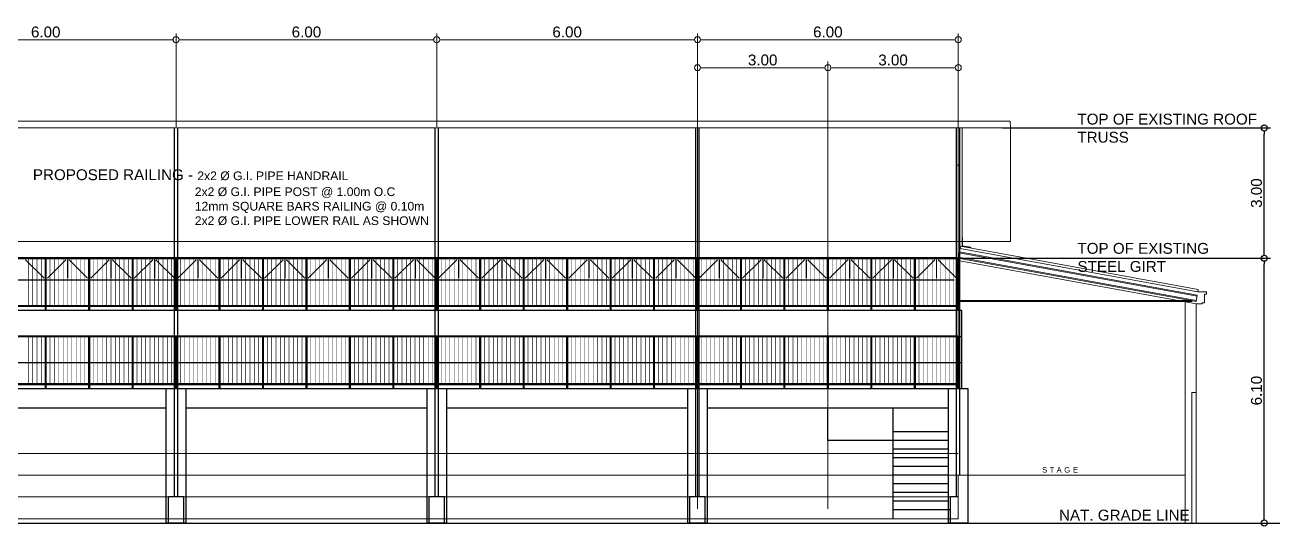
# Model space of a CAD drawing. Header units: inches. Extents: x -1369 to 1198, y -366 to 1398.
# Drawn here: x 157.56 to 186.29, y -264.74 to -253.2 of the extents above; entities that cross this region are included whole.
import ezdxf

# ---------------------------------------------------------------- set-up
doc = ezdxf.new("R2010")
doc.units = ezdxf.units.IN
doc.header["$MEASUREMENT"] = 0
doc.layers.add('dim', color=8, linetype='Continuous')
doc.layers.add('dim.', color=10, linetype='Continuous', lineweight=15)
doc.styles.get("Standard").update_dxf_attribs({"font": 'arial.ttf'})
doc.dimstyles.get("Standard").update_dxf_attribs({"dimtxt": 0.25, "dimasz": 0.14, "dimexe": 0.145, "dimexo": 0.025, "dimgap": 0.05, "dimtad": 1, "dimzin": 0, "dimdsep": 46, "dimtxsty": 'Standard', "dimblk": 'DOTBLANK', "dimcen": 0.09, "dimclrd": 256, "dimclre": 256, "dimaunit": 1, "dimadec": 5, "dimazin": 0, "dimtfac": 1, "dimtix": 1, "dimtofl": 0, "dimtmove": 0, "dimatfit": 3, "dimfxl": 0, "dimtolj": 1, "dimtzin": 0, "dimlwd": -1, "dimlwe": -1, "dimarcsym": 0})

# ---------------------------------------------------------------- blocks, each defined once
blk = doc.blocks.new('_DotBlank')
at = {"color": 0, "linetype": 'ByBlock', "lineweight": -2}
blk.add_line((-0.5, 0), (-1, 0), dxfattribs=at)
blk.add_circle((0, 0), 0.5, dxfattribs=at)
blk = doc.blocks.new('*D659')
at = {"layer": 'Defpoints', "color": 0, "transparency": 16777216}
for p in [(179.014, -258.571), (186.083, -258.571), (180.404, -264.671)]:
    blk.add_point(p, dxfattribs=at)
at = {"layer": 'dim', "transparency": 16777216}
for p, q in [((179.039, -258.571), (186.228, -258.571)), ((186.083, -264.531), (186.083, -258.711)), ((180.429, -264.671), (186.228, -264.671))]:
    blk.add_line(p, q, dxfattribs=at)
at = {"layer": 'dim', "transparency": 16777216, "xscale": 0.14, "yscale": 0.14, "zscale": 0.14}
for p, rotation in [((186.083, -258.571), 90), ((186.083, -264.671), 270)]:
    blk.add_blockref('_DotBlank', p, dxfattribs=dict(at, rotation=rotation))
at = {"layer": 'dim', "color": 0, "transparency": 16777216, "insert": (185.906, -261.621), "char_height": 0.25, "attachment_point": 5, "rotation": 90}
blk.add_mtext('\\A1;6.10', dxfattribs=at)
blk = doc.blocks.new('*D660')
at = {"layer": 'Defpoints', "color": 0, "transparency": 16777216}
for p in [(180.039, -255.571), (186.083, -255.571), (179.001, -258.571)]:
    blk.add_point(p, dxfattribs=at)
at = {"layer": 'dim', "transparency": 16777216}
for p, q in [((180.064, -255.571), (186.228, -255.571)), ((186.083, -258.431), (186.083, -255.711)), ((179.026, -258.571), (186.228, -258.571))]:
    blk.add_line(p, q, dxfattribs=at)
at = {"layer": 'dim', "transparency": 16777216, "xscale": 0.14, "yscale": 0.14, "zscale": 0.14}
for p, rotation in [((186.083, -255.571), 90), ((186.083, -258.571), 270)]:
    blk.add_blockref('_DotBlank', p, dxfattribs=dict(at, rotation=rotation))
at = {"layer": 'dim', "color": 0, "transparency": 16777216, "insert": (185.906, -257.071), "char_height": 0.25, "attachment_point": 5, "rotation": 90}
blk.add_mtext('\\A1;3.00', dxfattribs=at)
blk = doc.blocks.new('GS')
at = {"color": 1}
blk.add_line((0.039, 0), (0.039, -0.01), dxfattribs=at)
for points in [[(-0.002, 0), (-0.039, 0), (-0.039, -0.009), (-0.011, -0.009), (-0.011, -0.037), (-0.002, -0.037), (-0.002, 0)], [(0.002, 0), (0.039, 0), (0.039, -0.009), (0.011, -0.009), (0.011, -0.037), (0.002, -0.037), (0.002, 0)], [(-0.002, -0.6), (-0.039, -0.6), (-0.039, -0.591), (-0.011, -0.591), (-0.011, -0.563), (-0.002, -0.563), (-0.002, -0.6)], [(0.002, -0.6), (0.039, -0.6), (0.039, -0.591), (0.011, -0.591), (0.011, -0.563), (0.002, -0.563), (0.002, -0.6)]]:
    blk.add_lwpolyline(points, dxfattribs=at)
at = {"color": 3}
blk.add_lwpolyline([(0.002, 0), (0.002, -0.6), (-0.002, -0.6), (-0.002, 0), (0.002, 0)], dxfattribs=at)
blk = doc.blocks.new('*D664')
at = {"layer": 'Defpoints', "color": 0, "transparency": 16777216}
for p in [(161.041, -253.539), (155.041, -255.571), (161.041, -255.571)]:
    blk.add_point(p, dxfattribs=at)
at = {"layer": 'dim.', "transparency": 16777216}
for p, q in [((155.041, -255.546), (155.041, -253.394)), ((155.181, -253.539), (160.901, -253.539)), ((161.041, -255.546), (161.041, -253.394))]:
    blk.add_line(p, q, dxfattribs=at)
at = {"layer": 'dim.', "transparency": 16777216, "xscale": 0.14, "yscale": 0.14, "zscale": 0.14, "rotation": 180}
blk.add_blockref('_DotBlank', (155.041, -253.539), dxfattribs=at)
at = {"layer": 'dim.', "transparency": 16777216, "xscale": 0.14, "yscale": 0.14, "zscale": 0.14}
blk.add_blockref('_DotBlank', (161.041, -253.539), dxfattribs=at)
at = {"layer": 'dim.', "color": 0, "transparency": 16777216, "insert": (158.041, -253.361), "char_height": 0.25, "attachment_point": 5}
blk.add_mtext('\\A1;6.00', dxfattribs=at)
blk = doc.blocks.new('*D665')
at = {"layer": 'Defpoints', "color": 0, "transparency": 16777216}
for p in [(167.041, -253.539), (161.041, -255.571), (167.041, -255.571)]:
    blk.add_point(p, dxfattribs=at)
at = {"layer": 'dim.', "transparency": 16777216}
for p, q in [((161.041, -255.546), (161.041, -253.394)), ((161.181, -253.539), (166.901, -253.539)), ((167.041, -255.546), (167.041, -253.394))]:
    blk.add_line(p, q, dxfattribs=at)
at = {"layer": 'dim.', "transparency": 16777216, "xscale": 0.14, "yscale": 0.14, "zscale": 0.14, "rotation": 180}
blk.add_blockref('_DotBlank', (161.041, -253.539), dxfattribs=at)
at = {"layer": 'dim.', "transparency": 16777216, "xscale": 0.14, "yscale": 0.14, "zscale": 0.14}
blk.add_blockref('_DotBlank', (167.041, -253.539), dxfattribs=at)
at = {"layer": 'dim.', "color": 0, "transparency": 16777216, "insert": (164.041, -253.361), "char_height": 0.25, "attachment_point": 5}
blk.add_mtext('\\A1;6.00', dxfattribs=at)
blk = doc.blocks.new('*D666')
at = {"layer": 'Defpoints', "color": 0, "transparency": 16777216}
for p in [(173.041, -253.539), (167.041, -255.571), (173.041, -255.571)]:
    blk.add_point(p, dxfattribs=at)
at = {"layer": 'dim.', "transparency": 16777216}
for p, q in [((167.041, -255.546), (167.041, -253.394)), ((167.181, -253.539), (172.901, -253.539)), ((173.041, -255.546), (173.041, -253.394))]:
    blk.add_line(p, q, dxfattribs=at)
at = {"layer": 'dim.', "transparency": 16777216, "xscale": 0.14, "yscale": 0.14, "zscale": 0.14, "rotation": 180}
blk.add_blockref('_DotBlank', (167.041, -253.539), dxfattribs=at)
at = {"layer": 'dim.', "transparency": 16777216, "xscale": 0.14, "yscale": 0.14, "zscale": 0.14}
blk.add_blockref('_DotBlank', (173.041, -253.539), dxfattribs=at)
at = {"layer": 'dim.', "color": 0, "transparency": 16777216, "insert": (170.041, -253.361), "char_height": 0.25, "attachment_point": 5}
blk.add_mtext('\\A1;6.00', dxfattribs=at)
blk = doc.blocks.new('*D667')
at = {"layer": 'Defpoints', "color": 0, "transparency": 16777216}
for p in [(179.041, -253.539), (173.041, -255.571), (179.041, -255.571)]:
    blk.add_point(p, dxfattribs=at)
at = {"layer": 'dim.', "transparency": 16777216}
for p, q in [((173.041, -255.546), (173.041, -253.394)), ((173.181, -253.539), (178.901, -253.539)), ((179.041, -255.546), (179.041, -253.394))]:
    blk.add_line(p, q, dxfattribs=at)
at = {"layer": 'dim.', "transparency": 16777216, "xscale": 0.14, "yscale": 0.14, "zscale": 0.14, "rotation": 180}
blk.add_blockref('_DotBlank', (173.041, -253.539), dxfattribs=at)
at = {"layer": 'dim.', "transparency": 16777216, "xscale": 0.14, "yscale": 0.14, "zscale": 0.14}
blk.add_blockref('_DotBlank', (179.041, -253.539), dxfattribs=at)
at = {"layer": 'dim.', "color": 0, "transparency": 16777216, "insert": (176.041, -253.361), "char_height": 0.25, "attachment_point": 5}
blk.add_mtext('\\A1;6.00', dxfattribs=at)
blk = doc.blocks.new('*D669')
at = {"layer": 'Defpoints', "color": 0, "transparency": 16777216}
for p in [(176.041, -254.183), (179.041, -261.571), (176.041, -264.371)]:
    blk.add_point(p, dxfattribs=at)
at = {"layer": 'dim.', "transparency": 16777216}
for p, q in [((176.041, -264.346), (176.041, -254.038)), ((178.901, -254.183), (176.181, -254.183)), ((179.041, -261.546), (179.041, -254.038))]:
    blk.add_line(p, q, dxfattribs=at)
at = {"layer": 'dim.', "transparency": 16777216, "xscale": 0.14, "yscale": 0.14, "zscale": 0.14, "rotation": 180}
blk.add_blockref('_DotBlank', (176.041, -254.183), dxfattribs=at)
at = {"layer": 'dim.', "transparency": 16777216, "xscale": 0.14, "yscale": 0.14, "zscale": 0.14}
blk.add_blockref('_DotBlank', (179.041, -254.183), dxfattribs=at)
at = {"layer": 'dim.', "color": 0, "transparency": 16777216, "insert": (177.541, -254.006), "char_height": 0.25, "attachment_point": 5}
blk.add_mtext('\\A1;3.00', dxfattribs=at)
blk = doc.blocks.new('*D668')
at = {"layer": 'Defpoints', "color": 0, "transparency": 16777216}
for p in [(173.041, -254.183), (176.041, -261.571), (173.041, -264.371)]:
    blk.add_point(p, dxfattribs=at)
at = {"layer": 'dim.', "transparency": 16777216}
for p, q in [((173.041, -264.346), (173.041, -254.038)), ((175.901, -254.183), (173.181, -254.183)), ((176.041, -261.546), (176.041, -254.038))]:
    blk.add_line(p, q, dxfattribs=at)
at = {"layer": 'dim.', "transparency": 16777216, "xscale": 0.14, "yscale": 0.14, "zscale": 0.14, "rotation": 180}
blk.add_blockref('_DotBlank', (173.041, -254.183), dxfattribs=at)
at = {"layer": 'dim.', "transparency": 16777216, "xscale": 0.14, "yscale": 0.14, "zscale": 0.14}
blk.add_blockref('_DotBlank', (176.041, -254.183), dxfattribs=at)
at = {"layer": 'dim.', "color": 0, "transparency": 16777216, "insert": (174.541, -254.006), "char_height": 0.25, "attachment_point": 5}
blk.add_mtext('\\A1;3.00', dxfattribs=at)

msp = doc.modelspace()

# ---------------------------------------------------------------- linework, layer by layer
at = {"color": 8}
for p, q in [((161.0035, -264.0712), (161.0035, -255.5712)), ((161.0785, -264.0712), (161.0785, -255.5712)), ((167.0035, -264.0712), (167.0035, -255.5712)), ((167.0785, -264.0712), (167.0785, -255.5712)), ((173.0035, -264.0712), (173.0035, -255.5712)), ((173.0785, -264.0712), (173.0785, -255.5712)), ((179.0035, -264.0712), (179.0035, -255.5712)), ((179.0785, -263.5712), (179.0785, -255.5712)), ((149.0035, -258.5712), (178.9648, -258.5712)), ((158.0035, -259.0337), (157.5785, -258.6087)), ((158.0785, -259.0337), (158.5035, -258.6087)), ((159.0035, -259.0337), (158.5785, -258.6087)), ((159.0785, -259.0337), (159.5035, -258.6087)), ((160.0035, -259.0337), (159.5785, -258.6087)), ((160.0785, -259.0337), (160.5035, -258.6087)), ((161.0035, -259.0337), (160.5785, -258.6087)), ((161.0785, -259.0337), (161.5035, -258.6087)), ((162.0035, -259.0337), (161.5785, -258.6087)), ((162.0785, -259.0337), (162.5035, -258.6087)), ((163.0035, -259.0337), (162.5785, -258.6087)), ((163.0785, -259.0337), (163.5035, -258.6087)), ((164.0035, -259.0337), (163.5785, -258.6087)), ((164.0785, -259.0337), (164.5035, -258.6087)), ((165.0035, -259.0337), (164.5785, -258.6087)), ((165.0785, -259.0337), (165.5035, -258.6087)), ((166.0035, -259.0337), (165.5785, -258.6087)), ((166.0785, -259.0337), (166.5035, -258.6087)), ((167.0035, -259.0337), (166.5785, -258.6087)), ((167.0785, -259.0337), (167.5035, -258.6087)), ((168.0035, -259.0337), (167.5785, -258.6087)), ((168.0785, -259.0337), (168.5035, -258.6087)), ((169.0035, -259.0337), (168.5785, -258.6087)), ((169.0785, -259.0337), (169.5035, -258.6087)), ((170.0035, -259.0337), (169.5785, -258.6087)), ((170.0785, -259.0337), (170.5035, -258.6087)), ((171.0035, -259.0337), (170.5785, -258.6087)), ((171.0785, -259.0337), (171.5035, -258.6087)), ((172.0035, -259.0337), (171.5785, -258.6087)), ((172.0785, -259.0337), (172.5035, -258.6087)), ((173.0035, -259.0337), (172.5785, -258.6087)), ((173.0785, -259.0337), (173.5035, -258.6087)), ((174.0035, -259.0337), (173.5785, -258.6087)), ((174.0785, -259.0337), (174.5035, -258.6087)), ((175.0035, -259.0337), (174.5785, -258.6087)), ((175.0785, -259.0337), (175.5035, -258.6087)), ((176.0035, -259.0337), (175.5785, -258.6087)), ((176.0785, -259.0337), (176.5035, -258.6087)), ((177.0035, -259.0337), (176.5785, -258.6087)), ((177.0785, -259.0337), (177.5035, -258.6087)), ((178.0035, -259.0337), (177.5785, -258.6087)), ((149.0785, -259.0712), (178.9492, -259.0712)), ((160.866, -264.6712), (160.866, -264.0712)), ((161.216, -264.0712), (160.866, -264.0712)), ((161.216, -264.6712), (161.216, -264.0712)), ((166.866, -264.6712), (166.866, -264.0712)), ((167.216, -264.0712), (166.866, -264.0712)), ((167.216, -264.6712), (167.216, -264.0712)), ((172.866, -264.6712), (172.866, -264.0712)), ((173.216, -264.0712), (172.866, -264.0712)), ((173.216, -264.6712), (173.216, -264.0712)), ((178.866, -264.6712), (178.866, -264.0712)), ((179.0409, -264.0712), (178.866, -264.0712))]:
    msp.add_line(p, q, dxfattribs=at)
at = {"color": 8, "lineweight": 9}
for p, q in [((179.0784, -256.4301), (179.0034, -256.4301)), ((147.841, -258.1896), (180.2409, -258.1896)), ((178.0785, -259.0337), (178.5035, -258.6087)), ((179.0035, -259.0337), (178.5785, -258.6087)), ((184.2659, -264.6712), (184.2659, -259.577)), ((184.5159, -264.6712), (184.5159, -259.6228)), ((184.4159, -264.6712), (184.4159, -261.6646))]:
    msp.add_line(p, q, dxfattribs=at)
msp.add_line((55.2635, -264.6712), (201.9117, -264.6712))
for points in [[(147.841, -255.4158), (180.2387, -255.4158), (180.2409, -255.5712), (147.841, -255.5712), (147.841, -255.4158)], [(179.0784, -258.1896), (180.2409, -258.1896), (180.2409, -255.5712)], [(179.1284, -258.2888), (179.1284, -258.2888), (179.1284, -255.5712)], [(179.1346, -258.1025), (179.1408, -258.1025), (179.1408, -258.2847), (179.333, -258.3198), (179.3318, -258.326), (179.1346, -258.2899), (179.1346, -258.1025)], [(184.5159, -259.5712), (179.0409, -258.5712), (179.0679, -258.4237), (184.5429, -259.4237), (184.5159, -259.5712)], [(179.0634, -258.4483), (184.5384, -259.4483)], [(184.5575, -259.3438), (179.0825, -258.3438), (179.0914, -258.2946), (184.5665, -259.2946), (184.5575, -259.3438)], [(178.541, -258.6087), (178.541, -259.0337)], [(179.0454, -258.5466), (184.5204, -259.5466)], [(184.5567, -259.3475), (184.7567, -259.3475), (184.7567, -259.3975), (184.7067, -259.3975), (184.7067, -259.5975), (184.6567, -259.5975), (184.6567, -259.6225), (184.5159, -259.6228), (179.0784, -258.6278)], [(179.0023, -259.5462), (179.0023, -259.1713)], [(179.0086, -259.1963), (179.0086, -259.1775), (179.0273, -259.1775), (179.0273, -259.1713), (179.0023, -259.1713), (179.0023, -259.1963), (179.0086, -259.1963)], [(179.0273, -259.5712), (179.0273, -259.1713)], [(179.0086, -259.5462), (184.4171, -259.5462), (184.4171, -259.565), (179.4659, -259.565), (179.4659, -259.565), (179.0086, -259.565), (179.0086, -259.5462)], [(184.5159, -261.6646), (184.4159, -261.6646)], [(179.0409, -263.0712), (149.0785, -263.0712)], [(179.0409, -263.5712), (149.0785, -263.5712)], [(184.2659, -263.5712), (179.0409, -263.5712), (179.0409, -264.5712)], [(179.0409, -264.0712), (149.216, -264.0712)], [(179.0409, -264.5712), (149.216, -264.5712)]]:
    msp.add_lwpolyline(points, dxfattribs=at)
for points, const_width in [([(155.041, -258.5712), (161.041, -258.5712)], 0.05), ([(157.641, -258.5712), (157.641, -259.6712)], 0.0125), ([(157.741, -258.5712), (157.741, -259.6712)], 0.0125), ([(157.841, -258.5712), (157.841, -259.6712)], 0.0125), ([(157.941, -258.5712), (157.941, -259.6712)], 0.0125), ([(158.041, -259.7712), (158.041, -258.5712)], 0.05), ([(158.141, -258.5712), (158.141, -259.6712)], 0.0125), ([(158.241, -258.5712), (158.241, -259.6712)], 0.0125), ([(158.341, -258.5712), (158.341, -259.6712)], 0.0125), ([(158.441, -258.5712), (158.441, -259.6712)], 0.0125), ([(158.541, -258.5712), (158.541, -259.6712)], 0.0125), ([(158.641, -258.5712), (158.641, -259.6712)], 0.0125), ([(158.741, -258.5712), (158.741, -259.6712)], 0.0125), ([(158.841, -258.5712), (158.841, -259.6712)], 0.0125), ([(158.941, -258.5712), (158.941, -259.6712)], 0.0125), ([(159.041, -259.7712), (159.041, -258.5712)], 0.05), ([(159.141, -258.5712), (159.141, -259.6712)], 0.0125), ([(159.241, -258.5712), (159.241, -259.6712)], 0.0125), ([(159.341, -258.5712), (159.341, -259.6712)], 0.0125), ([(159.441, -258.5712), (159.441, -259.6712)], 0.0125), ([(159.541, -258.5712), (159.541, -259.6712)], 0.0125), ([(159.641, -258.5712), (159.641, -259.6712)], 0.0125), ([(159.741, -258.5712), (159.741, -259.6712)], 0.0125), ([(159.841, -258.5712), (159.841, -259.6712)], 0.0125), ([(159.941, -258.5712), (159.941, -259.6712)], 0.0125), ([(160.041, -259.7712), (160.041, -258.5712)], 0.05), ([(160.141, -258.5712), (160.141, -259.6712)], 0.0125), ([(160.241, -258.5712), (160.241, -259.6712)], 0.0125), ([(160.341, -258.5712), (160.341, -259.6712)], 0.0125), ([(160.441, -258.5712), (160.441, -259.6712)], 0.0125), ([(160.541, -258.5712), (160.541, -259.6712)], 0.0125), ([(160.641, -258.5712), (160.641, -259.6712)], 0.0125), ([(160.741, -258.5712), (160.741, -259.6712)], 0.0125), ([(160.841, -258.5712), (160.841, -259.6712)], 0.0125), ([(160.941, -258.5712), (160.941, -259.6712)], 0.0125), ([(161.041, -259.7712), (161.041, -258.5712)], 0.05), ([(161.041, -258.5712), (167.041, -258.5712)], 0.05), ([(161.141, -258.5712), (161.141, -259.6712)], 0.0125), ([(161.241, -258.5712), (161.241, -259.6712)], 0.0125), ([(161.341, -258.5712), (161.341, -259.6712)], 0.0125), ([(161.441, -258.5712), (161.441, -259.6712)], 0.0125), ([(161.541, -258.5712), (161.541, -259.6712)], 0.0125), ([(161.641, -258.5712), (161.641, -259.6712)], 0.0125), ([(161.741, -258.5712), (161.741, -259.6712)], 0.0125), ([(161.841, -258.5712), (161.841, -259.6712)], 0.0125), ([(161.941, -258.5712), (161.941, -259.6712)], 0.0125), ([(162.041, -259.7712), (162.041, -258.5712)], 0.05), ([(162.141, -258.5712), (162.141, -259.6712)], 0.0125), ([(162.241, -258.5712), (162.241, -259.6712)], 0.0125), ([(162.341, -258.5712), (162.341, -259.6712)], 0.0125), ([(162.441, -258.5712), (162.441, -259.6712)], 0.0125), ([(162.541, -258.5712), (162.541, -259.6712)], 0.0125), ([(162.641, -258.5712), (162.641, -259.6712)], 0.0125), ([(162.741, -258.5712), (162.741, -259.6712)], 0.0125), ([(162.841, -258.5712), (162.841, -259.6712)], 0.0125), ([(162.941, -258.5712), (162.941, -259.6712)], 0.0125), ([(163.041, -259.7712), (163.041, -258.5712)], 0.05), ([(163.141, -258.5712), (163.141, -259.6712)], 0.0125), ([(163.241, -258.5712), (163.241, -259.6712)], 0.0125), ([(163.341, -258.5712), (163.341, -259.6712)], 0.0125), ([(163.441, -258.5712), (163.441, -259.6712)], 0.0125), ([(163.541, -258.5712), (163.541, -259.6712)], 0.0125), ([(163.641, -258.5712), (163.641, -259.6712)], 0.0125), ([(163.741, -258.5712), (163.741, -259.6712)], 0.0125), ([(163.841, -258.5712), (163.841, -259.6712)], 0.0125), ([(163.941, -258.5712), (163.941, -259.6712)], 0.0125), ([(164.041, -259.7712), (164.041, -258.5712)], 0.05), ([(164.141, -258.5712), (164.141, -259.6712)], 0.0125), ([(164.241, -258.5712), (164.241, -259.6712)], 0.0125), ([(164.341, -258.5712), (164.341, -259.6712)], 0.0125), ([(164.441, -258.5712), (164.441, -259.6712)], 0.0125), ([(164.541, -258.5712), (164.541, -259.6712)], 0.0125), ([(164.641, -258.5712), (164.641, -259.6712)], 0.0125), ([(164.741, -258.5712), (164.741, -259.6712)], 0.0125), ([(164.841, -258.5712), (164.841, -259.6712)], 0.0125), ([(164.941, -258.5712), (164.941, -259.6712)], 0.0125), ([(165.041, -259.7712), (165.041, -258.5712)], 0.05), ([(165.141, -258.5712), (165.141, -259.6712)], 0.0125), ([(165.241, -258.5712), (165.241, -259.6712)], 0.0125), ([(165.341, -258.5712), (165.341, -259.6712)], 0.0125), ([(165.441, -258.5712), (165.441, -259.6712)], 0.0125), ([(165.541, -258.5712), (165.541, -259.6712)], 0.0125), ([(165.641, -258.5712), (165.641, -259.6712)], 0.0125), ([(165.741, -258.5712), (165.741, -259.6712)], 0.0125), ([(165.841, -258.5712), (165.841, -259.6712)], 0.0125), ([(165.941, -258.5712), (165.941, -259.6712)], 0.0125), ([(166.041, -259.7712), (166.041, -258.5712)], 0.05), ([(166.141, -258.5712), (166.141, -259.6712)], 0.0125), ([(166.241, -258.5712), (166.241, -259.6712)], 0.0125), ([(166.341, -258.5712), (166.341, -259.6712)], 0.0125), ([(166.441, -258.5712), (166.441, -259.6712)], 0.0125), ([(166.541, -258.5712), (166.541, -259.6712)], 0.0125), ([(166.641, -258.5712), (166.641, -259.6712)], 0.0125), ([(166.741, -258.5712), (166.741, -259.6712)], 0.0125), ([(166.841, -258.5712), (166.841, -259.6712)], 0.0125), ([(166.941, -258.5712), (166.941, -259.6712)], 0.0125), ([(167.041, -259.7712), (167.041, -258.5712)], 0.05), ([(167.041, -258.5712), (173.041, -258.5712)], 0.05), ([(167.141, -258.5712), (167.141, -259.6712)], 0.0125), ([(167.241, -258.5712), (167.241, -259.6712)], 0.0125), ([(167.341, -258.5712), (167.341, -259.6712)], 0.0125), ([(167.441, -258.5712), (167.441, -259.6712)], 0.0125), ([(167.541, -258.5712), (167.541, -259.6712)], 0.0125), ([(167.641, -258.5712), (167.641, -259.6712)], 0.0125), ([(167.741, -258.5712), (167.741, -259.6712)], 0.0125), ([(167.841, -258.5712), (167.841, -259.6712)], 0.0125), ([(167.941, -258.5712), (167.941, -259.6712)], 0.0125), ([(168.041, -259.7712), (168.041, -258.5712)], 0.05), ([(168.141, -258.5712), (168.141, -259.6712)], 0.0125), ([(168.241, -258.5712), (168.241, -259.6712)], 0.0125), ([(168.341, -258.5712), (168.341, -259.6712)], 0.0125), ([(168.441, -258.5712), (168.441, -259.6712)], 0.0125), ([(168.541, -258.5712), (168.541, -259.6712)], 0.0125), ([(168.641, -258.5712), (168.641, -259.6712)], 0.0125), ([(168.741, -258.5712), (168.741, -259.6712)], 0.0125), ([(168.841, -258.5712), (168.841, -259.6712)], 0.0125), ([(168.941, -258.5712), (168.941, -259.6712)], 0.0125), ([(169.041, -259.7712), (169.041, -258.5712)], 0.05), ([(169.141, -258.5712), (169.141, -259.6712)], 0.0125), ([(169.241, -258.5712), (169.241, -259.6712)], 0.0125), ([(169.341, -258.5712), (169.341, -259.6712)], 0.0125), ([(169.441, -258.5712), (169.441, -259.6712)], 0.0125), ([(169.541, -258.5712), (169.541, -259.6712)], 0.0125), ([(169.641, -258.5712), (169.641, -259.6712)], 0.0125), ([(169.741, -258.5712), (169.741, -259.6712)], 0.0125), ([(169.841, -258.5712), (169.841, -259.6712)], 0.0125), ([(169.941, -258.5712), (169.941, -259.6712)], 0.0125), ([(170.041, -259.7712), (170.041, -258.5712)], 0.05), ([(170.141, -258.5712), (170.141, -259.6712)], 0.0125), ([(170.241, -258.5712), (170.241, -259.6712)], 0.0125), ([(170.341, -258.5712), (170.341, -259.6712)], 0.0125), ([(170.441, -258.5712), (170.441, -259.6712)], 0.0125), ([(170.541, -258.5712), (170.541, -259.6712)], 0.0125), ([(170.641, -258.5712), (170.641, -259.6712)], 0.0125), ([(170.741, -258.5712), (170.741, -259.6712)], 0.0125), ([(170.841, -258.5712), (170.841, -259.6712)], 0.0125), ([(170.941, -258.5712), (170.941, -259.6712)], 0.0125), ([(171.041, -259.7712), (171.041, -258.5712)], 0.05), ([(171.141, -258.5712), (171.141, -259.6712)], 0.0125), ([(171.241, -258.5712), (171.241, -259.6712)], 0.0125), ([(171.341, -258.5712), (171.341, -259.6712)], 0.0125), ([(171.441, -258.5712), (171.441, -259.6712)], 0.0125), ([(171.541, -258.5712), (171.541, -259.6712)], 0.0125), ([(171.641, -258.5712), (171.641, -259.6712)], 0.0125), ([(171.741, -258.5712), (171.741, -259.6712)], 0.0125), ([(171.841, -258.5712), (171.841, -259.6712)], 0.0125), ([(171.941, -258.5712), (171.941, -259.6712)], 0.0125), ([(172.041, -259.7712), (172.041, -258.5712)], 0.05), ([(172.141, -258.5712), (172.141, -259.6712)], 0.0125), ([(172.241, -258.5712), (172.241, -259.6712)], 0.0125), ([(172.341, -258.5712), (172.341, -259.6712)], 0.0125), ([(172.441, -258.5712), (172.441, -259.6712)], 0.0125), ([(172.541, -258.5712), (172.541, -259.6712)], 0.0125), ([(172.641, -258.5712), (172.641, -259.6712)], 0.0125), ([(172.741, -258.5712), (172.741, -259.6712)], 0.0125), ([(172.841, -258.5712), (172.841, -259.6712)], 0.0125), ([(172.941, -258.5712), (172.941, -259.6712)], 0.0125), ([(173.041, -259.7712), (173.041, -258.5712)], 0.05), ([(173.041, -258.5712), (179.041, -258.5712)], 0.05), ([(173.141, -258.5712), (173.141, -259.6712)], 0.0125), ([(173.241, -258.5712), (173.241, -259.6712)], 0.0125), ([(173.341, -258.5712), (173.341, -259.6712)], 0.0125), ([(173.441, -258.5712), (173.441, -259.6712)], 0.0125), ([(173.541, -258.5712), (173.541, -259.6712)], 0.0125), ([(173.641, -258.5712), (173.641, -259.6712)], 0.0125), ([(173.741, -258.5712), (173.741, -259.6712)], 0.0125), ([(173.841, -258.5712), (173.841, -259.6712)], 0.0125), ([(173.941, -258.5712), (173.941, -259.6712)], 0.0125), ([(174.041, -259.7712), (174.041, -258.5712)], 0.05), ([(174.141, -258.5712), (174.141, -259.6712)], 0.0125), ([(174.241, -258.5712), (174.241, -259.6712)], 0.0125), ([(174.341, -258.5712), (174.341, -259.6712)], 0.0125), ([(174.441, -258.5712), (174.441, -259.6712)], 0.0125), ([(174.541, -258.5712), (174.541, -259.6712)], 0.0125), ([(174.641, -258.5712), (174.641, -259.6712)], 0.0125), ([(174.741, -258.5712), (174.741, -259.6712)], 0.0125), ([(174.841, -258.5712), (174.841, -259.6712)], 0.0125), ([(174.941, -258.5712), (174.941, -259.6712)], 0.0125), ([(175.041, -259.7712), (175.041, -258.5712)], 0.05), ([(175.141, -258.5712), (175.141, -259.6712)], 0.0125), ([(175.241, -258.5712), (175.241, -259.6712)], 0.0125), ([(175.341, -258.5712), (175.341, -259.6712)], 0.0125), ([(175.441, -258.5712), (175.441, -259.6712)], 0.0125), ([(175.541, -258.5712), (175.541, -259.6712)], 0.0125), ([(175.641, -258.5712), (175.641, -259.6712)], 0.0125), ([(175.741, -258.5712), (175.741, -259.6712)], 0.0125), ([(175.841, -258.5712), (175.841, -259.6712)], 0.0125), ([(175.941, -258.5712), (175.941, -259.6712)], 0.0125), ([(176.041, -259.7712), (176.041, -258.5712)], 0.05), ([(176.141, -258.5712), (176.141, -259.6712)], 0.0125), ([(176.241, -258.5712), (176.241, -259.6712)], 0.0125), ([(176.341, -258.5712), (176.341, -259.6712)], 0.0125), ([(176.441, -258.5712), (176.441, -259.6712)], 0.0125), ([(176.541, -258.5712), (176.541, -259.6712)], 0.0125), ([(176.641, -258.5712), (176.641, -259.6712)], 0.0125), ([(176.741, -258.5712), (176.741, -259.6712)], 0.0125), ([(176.841, -258.5712), (176.841, -259.6712)], 0.0125), ([(176.941, -258.5712), (176.941, -259.6712)], 0.0125), ([(177.041, -259.7712), (177.041, -258.5712)], 0.05), ([(177.141, -258.5712), (177.141, -259.6712)], 0.0125), ([(177.241, -258.5712), (177.241, -259.6712)], 0.0125), ([(177.341, -258.5712), (177.341, -259.6712)], 0.0125), ([(177.441, -258.5712), (177.441, -259.6712)], 0.0125), ([(177.541, -258.5712), (177.541, -259.6712)], 0.0125), ([(177.641, -258.5712), (177.641, -259.6712)], 0.0125), ([(177.741, -258.5712), (177.741, -259.6712)], 0.0125), ([(177.841, -258.5712), (177.841, -259.6712)], 0.0125), ([(177.941, -258.5712), (177.941, -259.6712)], 0.0125), ([(178.041, -259.7712), (178.041, -258.5712)], 0.05), ([(178.141, -258.5712), (178.141, -259.6712)], 0.0125), ([(178.241, -258.5712), (178.241, -259.6712)], 0.0125), ([(178.341, -258.5712), (178.341, -259.6712)], 0.0125), ([(178.441, -258.5712), (178.441, -259.6712)], 0.0125), ([(178.541, -258.5712), (178.541, -259.6712)], 0.0125), ([(178.641, -258.5712), (178.641, -259.6712)], 0.0125), ([(178.741, -258.5712), (178.741, -259.6712)], 0.0125), ([(178.841, -258.5712), (178.841, -259.6712)], 0.0125), ([(178.941, -258.5712), (178.941, -259.6712)], 0.0125), ([(179.041, -259.7712), (179.041, -258.5712)], 0.05), ([(155.041, -259.6712), (161.041, -259.6712)], 0.05), ([(161.041, -259.6712), (167.041, -259.6712)], 0.05), ([(167.041, -259.6712), (173.041, -259.6712)], 0.05), ([(173.041, -259.6712), (179.041, -259.6712)], 0.05), ([(155.041, -260.3712), (161.041, -260.3712)], 0.05), ([(157.641, -260.3712), (157.641, -261.4712)], 0.0125), ([(157.741, -260.3712), (157.741, -261.4712)], 0.0125), ([(157.841, -260.3712), (157.841, -261.4712)], 0.0125), ([(157.941, -260.3712), (157.941, -261.4712)], 0.0125), ([(158.041, -261.5712), (158.041, -260.3712)], 0.05), ([(158.141, -260.3712), (158.141, -261.4712)], 0.0125), ([(158.241, -260.3712), (158.241, -261.4712)], 0.0125), ([(158.341, -260.3712), (158.341, -261.4712)], 0.0125), ([(158.441, -260.3712), (158.441, -261.4712)], 0.0125), ([(158.541, -260.3712), (158.541, -261.4712)], 0.0125), ([(158.641, -260.3712), (158.641, -261.4712)], 0.0125), ([(158.741, -260.3712), (158.741, -261.4712)], 0.0125), ([(158.841, -260.3712), (158.841, -261.4712)], 0.0125), ([(158.941, -260.3712), (158.941, -261.4712)], 0.0125), ([(159.041, -261.5712), (159.041, -260.3712)], 0.05), ([(159.141, -260.3712), (159.141, -261.4712)], 0.0125), ([(159.241, -260.3712), (159.241, -261.4712)], 0.0125), ([(159.341, -260.3712), (159.341, -261.4712)], 0.0125), ([(159.441, -260.3712), (159.441, -261.4712)], 0.0125), ([(159.541, -260.3712), (159.541, -261.4712)], 0.0125), ([(159.641, -260.3712), (159.641, -261.4712)], 0.0125), ([(159.741, -260.3712), (159.741, -261.4712)], 0.0125), ([(159.841, -260.3712), (159.841, -261.4712)], 0.0125), ([(159.941, -260.3712), (159.941, -261.4712)], 0.0125), ([(160.041, -261.5712), (160.041, -260.3712)], 0.05), ([(160.141, -260.3712), (160.141, -261.4712)], 0.0125), ([(160.241, -260.3712), (160.241, -261.4712)], 0.0125), ([(160.341, -260.3712), (160.341, -261.4712)], 0.0125), ([(160.441, -260.3712), (160.441, -261.4712)], 0.0125), ([(160.541, -260.3712), (160.541, -261.4712)], 0.0125), ([(160.641, -260.3712), (160.641, -261.4712)], 0.0125), ([(160.741, -260.3712), (160.741, -261.4712)], 0.0125), ([(160.841, -260.3712), (160.841, -261.4712)], 0.0125), ([(160.941, -260.3712), (160.941, -261.4712)], 0.0125), ([(161.041, -261.5712), (161.041, -260.3712)], 0.05), ([(161.041, -260.3712), (167.041, -260.3712)], 0.05), ([(161.141, -260.3712), (161.141, -261.4712)], 0.0125), ([(161.241, -260.3712), (161.241, -261.4712)], 0.0125), ([(161.341, -260.3712), (161.341, -261.4712)], 0.0125), ([(161.441, -260.3712), (161.441, -261.4712)], 0.0125), ([(161.541, -260.3712), (161.541, -261.4712)], 0.0125), ([(161.641, -260.3712), (161.641, -261.4712)], 0.0125), ([(161.741, -260.3712), (161.741, -261.4712)], 0.0125), ([(161.841, -260.3712), (161.841, -261.4712)], 0.0125), ([(161.941, -260.3712), (161.941, -261.4712)], 0.0125), ([(162.041, -261.5712), (162.041, -260.3712)], 0.05), ([(162.141, -260.3712), (162.141, -261.4712)], 0.0125), ([(162.241, -260.3712), (162.241, -261.4712)], 0.0125), ([(162.341, -260.3712), (162.341, -261.4712)], 0.0125), ([(162.441, -260.3712), (162.441, -261.4712)], 0.0125), ([(162.541, -260.3712), (162.541, -261.4712)], 0.0125), ([(162.641, -260.3712), (162.641, -261.4712)], 0.0125), ([(162.741, -260.3712), (162.741, -261.4712)], 0.0125), ([(162.841, -260.3712), (162.841, -261.4712)], 0.0125), ([(162.941, -260.3712), (162.941, -261.4712)], 0.0125), ([(163.041, -261.5712), (163.041, -260.3712)], 0.05), ([(163.141, -260.3712), (163.141, -261.4712)], 0.0125), ([(163.241, -260.3712), (163.241, -261.4712)], 0.0125), ([(163.341, -260.3712), (163.341, -261.4712)], 0.0125), ([(163.441, -260.3712), (163.441, -261.4712)], 0.0125), ([(163.541, -260.3712), (163.541, -261.4712)], 0.0125), ([(163.641, -260.3712), (163.641, -261.4712)], 0.0125), ([(163.741, -260.3712), (163.741, -261.4712)], 0.0125), ([(163.841, -260.3712), (163.841, -261.4712)], 0.0125), ([(163.941, -260.3712), (163.941, -261.4712)], 0.0125), ([(164.041, -261.5712), (164.041, -260.3712)], 0.05), ([(164.141, -260.3712), (164.141, -261.4712)], 0.0125), ([(164.241, -260.3712), (164.241, -261.4712)], 0.0125), ([(164.341, -260.3712), (164.341, -261.4712)], 0.0125), ([(164.441, -260.3712), (164.441, -261.4712)], 0.0125), ([(164.541, -260.3712), (164.541, -261.4712)], 0.0125), ([(164.641, -260.3712), (164.641, -261.4712)], 0.0125), ([(164.741, -260.3712), (164.741, -261.4712)], 0.0125), ([(164.841, -260.3712), (164.841, -261.4712)], 0.0125), ([(164.941, -260.3712), (164.941, -261.4712)], 0.0125), ([(165.041, -261.5712), (165.041, -260.3712)], 0.05), ([(165.141, -260.3712), (165.141, -261.4712)], 0.0125), ([(165.241, -260.3712), (165.241, -261.4712)], 0.0125), ([(165.341, -260.3712), (165.341, -261.4712)], 0.0125), ([(165.441, -260.3712), (165.441, -261.4712)], 0.0125), ([(165.541, -260.3712), (165.541, -261.4712)], 0.0125), ([(165.641, -260.3712), (165.641, -261.4712)], 0.0125), ([(165.741, -260.3712), (165.741, -261.4712)], 0.0125), ([(165.841, -260.3712), (165.841, -261.4712)], 0.0125), ([(165.941, -260.3712), (165.941, -261.4712)], 0.0125), ([(166.041, -261.5712), (166.041, -260.3712)], 0.05), ([(166.141, -260.3712), (166.141, -261.4712)], 0.0125), ([(166.241, -260.3712), (166.241, -261.4712)], 0.0125), ([(166.341, -260.3712), (166.341, -261.4712)], 0.0125), ([(166.441, -260.3712), (166.441, -261.4712)], 0.0125), ([(166.541, -260.3712), (166.541, -261.4712)], 0.0125), ([(166.641, -260.3712), (166.641, -261.4712)], 0.0125), ([(166.741, -260.3712), (166.741, -261.4712)], 0.0125), ([(166.841, -260.3712), (166.841, -261.4712)], 0.0125), ([(166.941, -260.3712), (166.941, -261.4712)], 0.0125), ([(167.041, -261.5712), (167.041, -260.3712)], 0.05), ([(167.041, -260.3712), (173.041, -260.3712)], 0.05), ([(167.141, -260.3712), (167.141, -261.4712)], 0.0125), ([(167.241, -260.3712), (167.241, -261.4712)], 0.0125), ([(167.341, -260.3712), (167.341, -261.4712)], 0.0125), ([(167.441, -260.3712), (167.441, -261.4712)], 0.0125), ([(167.541, -260.3712), (167.541, -261.4712)], 0.0125), ([(167.641, -260.3712), (167.641, -261.4712)], 0.0125), ([(167.741, -260.3712), (167.741, -261.4712)], 0.0125), ([(167.841, -260.3712), (167.841, -261.4712)], 0.0125), ([(167.941, -260.3712), (167.941, -261.4712)], 0.0125), ([(168.041, -261.5712), (168.041, -260.3712)], 0.05), ([(168.141, -260.3712), (168.141, -261.4712)], 0.0125), ([(168.241, -260.3712), (168.241, -261.4712)], 0.0125), ([(168.341, -260.3712), (168.341, -261.4712)], 0.0125), ([(168.441, -260.3712), (168.441, -261.4712)], 0.0125), ([(168.541, -260.3712), (168.541, -261.4712)], 0.0125), ([(168.641, -260.3712), (168.641, -261.4712)], 0.0125), ([(168.741, -260.3712), (168.741, -261.4712)], 0.0125), ([(168.841, -260.3712), (168.841, -261.4712)], 0.0125), ([(168.941, -260.3712), (168.941, -261.4712)], 0.0125), ([(169.041, -261.5712), (169.041, -260.3712)], 0.05), ([(169.141, -260.3712), (169.141, -261.4712)], 0.0125), ([(169.241, -260.3712), (169.241, -261.4712)], 0.0125), ([(169.341, -260.3712), (169.341, -261.4712)], 0.0125), ([(169.441, -260.3712), (169.441, -261.4712)], 0.0125), ([(169.541, -260.3712), (169.541, -261.4712)], 0.0125), ([(169.641, -260.3712), (169.641, -261.4712)], 0.0125), ([(169.741, -260.3712), (169.741, -261.4712)], 0.0125), ([(169.841, -260.3712), (169.841, -261.4712)], 0.0125), ([(169.941, -260.3712), (169.941, -261.4712)], 0.0125), ([(170.041, -261.5712), (170.041, -260.3712)], 0.05), ([(170.141, -260.3712), (170.141, -261.4712)], 0.0125), ([(170.241, -260.3712), (170.241, -261.4712)], 0.0125), ([(170.341, -260.3712), (170.341, -261.4712)], 0.0125), ([(170.441, -260.3712), (170.441, -261.4712)], 0.0125), ([(170.541, -260.3712), (170.541, -261.4712)], 0.0125), ([(170.641, -260.3712), (170.641, -261.4712)], 0.0125), ([(170.741, -260.3712), (170.741, -261.4712)], 0.0125), ([(170.841, -260.3712), (170.841, -261.4712)], 0.0125), ([(170.941, -260.3712), (170.941, -261.4712)], 0.0125), ([(171.041, -261.5712), (171.041, -260.3712)], 0.05), ([(171.141, -260.3712), (171.141, -261.4712)], 0.0125), ([(171.241, -260.3712), (171.241, -261.4712)], 0.0125), ([(171.341, -260.3712), (171.341, -261.4712)], 0.0125), ([(171.441, -260.3712), (171.441, -261.4712)], 0.0125), ([(171.541, -260.3712), (171.541, -261.4712)], 0.0125), ([(171.641, -260.3712), (171.641, -261.4712)], 0.0125), ([(171.741, -260.3712), (171.741, -261.4712)], 0.0125), ([(171.841, -260.3712), (171.841, -261.4712)], 0.0125), ([(171.941, -260.3712), (171.941, -261.4712)], 0.0125), ([(172.041, -261.5712), (172.041, -260.3712)], 0.05), ([(172.141, -260.3712), (172.141, -261.4712)], 0.0125), ([(172.241, -260.3712), (172.241, -261.4712)], 0.0125), ([(172.341, -260.3712), (172.341, -261.4712)], 0.0125), ([(172.441, -260.3712), (172.441, -261.4712)], 0.0125), ([(172.541, -260.3712), (172.541, -261.4712)], 0.0125), ([(172.641, -260.3712), (172.641, -261.4712)], 0.0125), ([(172.741, -260.3712), (172.741, -261.4712)], 0.0125), ([(172.841, -260.3712), (172.841, -261.4712)], 0.0125), ([(172.941, -260.3712), (172.941, -261.4712)], 0.0125), ([(173.041, -261.5712), (173.041, -260.3712)], 0.05), ([(173.041, -260.3712), (179.041, -260.3712)], 0.05), ([(173.141, -260.3712), (173.141, -261.4712)], 0.0125), ([(173.241, -260.3712), (173.241, -261.4712)], 0.0125), ([(173.341, -260.3712), (173.341, -261.4712)], 0.0125), ([(173.441, -260.3712), (173.441, -261.4712)], 0.0125), ([(173.541, -260.3712), (173.541, -261.4712)], 0.0125), ([(173.641, -260.3712), (173.641, -261.4712)], 0.0125), ([(173.741, -260.3712), (173.741, -261.4712)], 0.0125), ([(173.841, -260.3712), (173.841, -261.4712)], 0.0125), ([(173.941, -260.3712), (173.941, -261.4712)], 0.0125), ([(174.041, -261.5712), (174.041, -260.3712)], 0.05), ([(174.141, -260.3712), (174.141, -261.4712)], 0.0125), ([(174.241, -260.3712), (174.241, -261.4712)], 0.0125), ([(174.341, -260.3712), (174.341, -261.4712)], 0.0125), ([(174.441, -260.3712), (174.441, -261.4712)], 0.0125), ([(174.541, -260.3712), (174.541, -261.4712)], 0.0125), ([(174.641, -260.3712), (174.641, -261.4712)], 0.0125), ([(174.741, -260.3712), (174.741, -261.4712)], 0.0125), ([(174.841, -260.3712), (174.841, -261.4712)], 0.0125), ([(174.941, -260.3712), (174.941, -261.4712)], 0.0125), ([(175.041, -261.5712), (175.041, -260.3712)], 0.05), ([(175.141, -260.3712), (175.141, -261.4712)], 0.0125), ([(175.241, -260.3712), (175.241, -261.4712)], 0.0125), ([(175.341, -260.3712), (175.341, -261.4712)], 0.0125), ([(175.441, -260.3712), (175.441, -261.4712)], 0.0125), ([(175.541, -260.3712), (175.541, -261.4712)], 0.0125), ([(175.641, -260.3712), (175.641, -261.4712)], 0.0125), ([(175.741, -260.3712), (175.741, -261.4712)], 0.0125), ([(175.841, -260.3712), (175.841, -261.4712)], 0.0125), ([(175.941, -260.3712), (175.941, -261.4712)], 0.0125), ([(176.041, -261.5712), (176.041, -260.3712)], 0.05), ([(176.141, -260.3712), (176.141, -261.4712)], 0.0125), ([(176.241, -260.3712), (176.241, -261.4712)], 0.0125), ([(176.341, -260.3712), (176.341, -261.4712)], 0.0125), ([(176.441, -260.3712), (176.441, -261.4712)], 0.0125), ([(176.541, -260.3712), (176.541, -261.4712)], 0.0125), ([(176.641, -260.3712), (176.641, -261.4712)], 0.0125), ([(176.741, -260.3712), (176.741, -261.4712)], 0.0125), ([(176.841, -260.3712), (176.841, -261.4712)], 0.0125), ([(176.941, -260.3712), (176.941, -261.4712)], 0.0125), ([(177.041, -261.5712), (177.041, -260.3712)], 0.05), ([(177.141, -260.3712), (177.141, -261.4712)], 0.0125), ([(177.241, -260.3712), (177.241, -261.4712)], 0.0125), ([(177.341, -260.3712), (177.341, -261.4712)], 0.0125), ([(177.441, -260.3712), (177.441, -261.4712)], 0.0125), ([(177.541, -260.3712), (177.541, -261.4712)], 0.0125), ([(177.641, -260.3712), (177.641, -261.4712)], 0.0125), ([(177.741, -260.3712), (177.741, -261.4712)], 0.0125), ([(177.841, -260.3712), (177.841, -261.4712)], 0.0125), ([(177.941, -260.3712), (177.941, -261.4712)], 0.0125), ([(178.041, -261.5712), (178.041, -260.3712)], 0.05), ([(178.141, -260.3712), (178.141, -261.4712)], 0.0125), ([(178.241, -260.3712), (178.241, -261.4712)], 0.0125), ([(178.341, -260.3712), (178.341, -261.4712)], 0.0125), ([(178.441, -260.3712), (178.441, -261.4712)], 0.0125), ([(178.541, -260.3712), (178.541, -261.4712)], 0.0125), ([(178.641, -260.3712), (178.641, -261.4712)], 0.0125), ([(178.741, -260.3712), (178.741, -261.4712)], 0.0125), ([(178.841, -260.3712), (178.841, -261.4712)], 0.0125), ([(178.941, -260.3712), (178.941, -261.4712)], 0.0125), ([(179.041, -261.5712), (179.041, -260.3712)], 0.05), ([(155.041, -261.4712), (161.041, -261.4712)], 0.05), ([(161.041, -261.4712), (167.041, -261.4712)], 0.05), ([(167.041, -261.4712), (173.041, -261.4712)], 0.05), ([(173.041, -261.4712), (179.041, -261.4712)], 0.05)]:
    msp.add_lwpolyline(points, dxfattribs=dict(const_width=const_width))
at = {"color": 8}
for points in [[(158.541, -258.6087), (158.541, -259.0337)], [(159.541, -258.6087), (159.541, -259.0337)], [(160.541, -258.6087), (160.541, -259.0337)], [(161.541, -258.6087), (161.541, -259.0337)], [(162.541, -258.6087), (162.541, -259.0337)], [(163.541, -258.6087), (163.541, -259.0337)], [(164.541, -258.6087), (164.541, -259.0337)], [(165.541, -258.6087), (165.541, -259.0337)], [(166.541, -258.6087), (166.541, -259.0337)], [(167.541, -258.6087), (167.541, -259.0337)], [(168.541, -258.6087), (168.541, -259.0337)], [(169.541, -258.6087), (169.541, -259.0337)], [(170.541, -258.6087), (170.541, -259.0337)], [(171.541, -258.6087), (171.541, -259.0337)], [(172.541, -258.6087), (172.541, -259.0337)], [(173.541, -258.6087), (173.541, -259.0337)], [(174.541, -258.6087), (174.541, -259.0337)], [(175.541, -258.6087), (175.541, -259.0337)], [(176.541, -258.6087), (176.541, -259.0337)], [(177.541, -258.6087), (177.541, -259.0337)]]:
    msp.add_lwpolyline(points, dxfattribs=at)
for points in [[(149.041, -261.5712), (149.041, -259.7712), (179.116, -259.7712), (179.116, -261.5712)], [(152.041, -259.7712), (179.116, -259.7712)], [(152.041, -260.3712), (179.116, -260.3712)], [(152.041, -260.3712), (179.116, -260.3712)], [(152.041, -260.9712), (179.116, -260.9712)], [(155.266, -261.5712), (160.816, -261.5712)], [(161.266, -261.5712), (166.816, -261.5712)], [(167.266, -261.5712), (172.816, -261.5712)], [(173.266, -261.5712), (178.816, -261.5712)], [(155.266, -262.0212), (160.816, -262.0212)], [(161.266, -262.0212), (166.816, -262.0212)], [(167.266, -262.0212), (172.816, -262.0212)], [(173.266, -262.0212), (178.816, -262.0212)], [(177.541, -262.7712), (176.041, -262.7712), (176.041, -262.0212)], [(177.541, -264.5712), (177.541, -262.0212)], [(178.816, -262.5712), (177.541, -262.5712)], [(178.816, -262.7712), (177.541, -262.7712)], [(178.816, -262.9712), (177.541, -262.9712)], [(178.816, -263.1712), (177.541, -263.1712)], [(178.816, -263.3712), (177.541, -263.3712)], [(178.816, -263.5712), (177.541, -263.5712)], [(178.816, -263.7712), (177.541, -263.7712)], [(178.816, -263.9712), (177.541, -263.9712)], [(178.816, -264.1712), (177.541, -264.1712)], [(178.866, -264.3712), (177.541, -264.3712)]]:
    msp.add_lwpolyline(points)
for points in [[(160.816, -261.5712), (161.266, -261.5712), (161.266, -264.6712), (160.816, -264.6712)], [(166.816, -261.5712), (167.266, -261.5712), (167.266, -264.6712), (166.816, -264.6712)], [(172.816, -261.5712), (173.266, -261.5712), (173.266, -264.6712), (172.816, -264.6712)], [(178.816, -261.5712), (179.266, -261.5712), (179.266, -264.6712), (178.816, -264.6712)]]:
    msp.add_lwpolyline(points, close=True)
for p in [(158.041, -258.5712), (159.041, -258.5712), (160.041, -258.5712), (162.041, -258.5712), (163.041, -258.5712), (164.041, -258.5712), (165.041, -258.5712), (166.041, -258.5712), (168.041, -258.5712), (169.041, -258.5712), (170.041, -258.5712), (171.041, -258.5712), (172.041, -258.5712), (174.041, -258.5712), (175.041, -258.5712), (176.041, -258.5712), (177.041, -258.5712), (178.041, -258.5712), (158.041, -260.3712), (159.041, -260.3712), (160.041, -260.3712), (162.041, -260.3712), (163.041, -260.3712), (164.041, -260.3712), (165.041, -260.3712), (166.041, -260.3712), (168.041, -260.3712), (169.041, -260.3712), (170.041, -260.3712), (171.041, -260.3712), (172.041, -260.3712), (174.041, -260.3712), (175.041, -260.3712), (176.041, -260.3712), (177.041, -260.3712), (178.041, -260.3712)]:
    msp.add_point(p)

# ---------------------------------------------------------------- block references
at = {"color": 8, "lineweight": 9}
msp.add_blockref('GS', (179.0409, -258.5712), dxfattribs=at)

# ---------------------------------------------------------------- texts
at = {"char_height": 0.25, "attachment_point": 1}
for s, insert, width in [('TOP OF EXISTING ROOF \\PTRUSS', (181.7848, -255.2421), 7.401282), ('\\pxt9;PROPOSED RAILING - {\\H0.8x;2x2 %%C G.I. PIPE HANDRAIL\\P                                                2x2 %%C G.I. PIPE POST @ 1.00m O.C\\P                                                12mm SQUARE BARS RAILING @ 0.10m\\P                                                2x2 %%C G.I. PIPE LOWER RAIL AS SHOWN}', (157.7459, -256.5229), 11.487593), ('TOP OF EXISTING\\P\\pxt9;STEEL GIRT', (181.7856, -258.2191), 5.901458), ('NAT. GRADE LINE', (181.3611, -264.3645), 5.901458)]:
    msp.add_mtext(s, dxfattribs=dict(at, insert=insert, width=width))
at = {"insert": (180.9715, -263.3836), "char_height": 0.125, "attachment_point": 1}
msp.add_mtext('\\A1;{\\T1.5;STAGE}', dxfattribs=at)

# ---------------------------------------------------------------- dimensions: what is measured, and where the dimension line sits
at = {"layer": 'dim', "color": 0}
for base, p1, p2, picture, middle in [((186.0833, -255.5712), (179.0012, -258.5712), (180.0387, -255.5712), '*D660', (185.9055, -257.0712)), ((186.0833, -258.5712), (180.4041, -264.6712), (179.0141, -258.5712), '*D659', (185.9056, -261.6212))]:
    dim = msp.add_linear_dim(base=base, p1=p1, p2=p2, angle=90, dimstyle='Standard', dxfattribs=at)
    dim.commit()
    dim.dimension.update_dxf_attribs({"geometry": picture, "text_midpoint": middle})
at = {"layer": 'dim.', "color": 0}
for base, p1, p2, picture, middle in [((161.041, -253.539), (155.041, -255.5712), (161.041, -255.5712), '*D664', (158.041, -253.3614)), ((167.041, -253.539), (161.041, -255.5712), (167.041, -255.5712), '*D665', (164.041, -253.3614)), ((173.041, -253.539), (167.041, -255.5712), (173.041, -255.5712), '*D666', (170.041, -253.3614)), ((179.041, -253.539), (173.041, -255.5712), (179.041, -255.5712), '*D667', (176.041, -253.3614))]:
    dim = msp.add_linear_dim(base=base, p1=p1, p2=p2, dimstyle='Standard', dxfattribs=at)
    dim.commit()
    dim.dimension.update_dxf_attribs({"geometry": picture, "text_midpoint": middle})
for base, p1, p2, picture, middle in [((173.041, -254.1833), (176.041, -261.5712), (173.041, -264.3712), '*D668', (174.541, -254.0056)), ((176.041, -254.1833), (179.041, -261.5712), (176.041, -264.3712), '*D669', (177.541, -254.0056))]:
    dim = msp.add_linear_dim(base=base, p1=p1, p2=p2, angle=180, dimstyle='Standard', dxfattribs=at)
    dim.commit()
    dim.dimension.update_dxf_attribs({"geometry": picture, "text_midpoint": middle})

doc.saveas('drawing.dxf')
